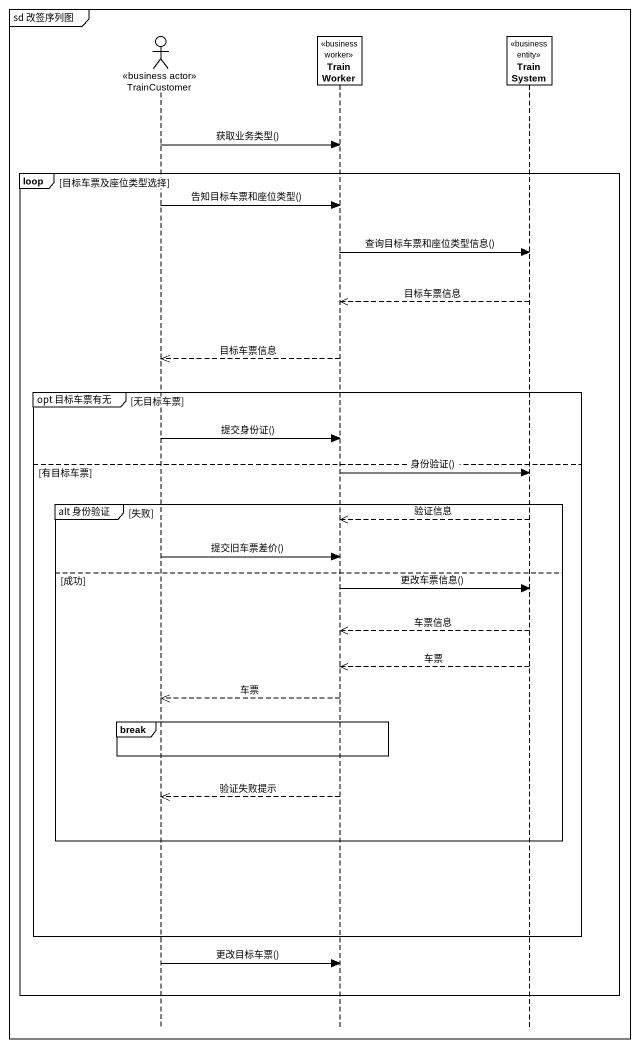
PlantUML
@startuml
mainframe sd 改签序列图
hide footbox
actor TrainCustomer <<business actor>>
participant TrainWorker <<business worker>>
participant TrainSystem <<business entity>>

TrainCustomer -> TrainWorker : 获取业务类型()
loop 目标车票及座位类型选择
  TrainCustomer -> TrainWorker : 告知目标车票和座位类型()
  TrainWorker -> TrainSystem : 查询目标车票和座位类型信息()
  TrainSystem -->> TrainWorker : 目标车票信息
  TrainWorker -->> TrainCustomer : 目标车票信息
  group opt 目标车票有无 [无目标车票]
    TrainCustomer -> TrainWorker : 提交身份证()
  else 有目标车票
    TrainWorker -> TrainSystem : 身份验证()
    group alt 身份验证 [失败]
      TrainSystem -->> TrainWorker : 验证信息
      TrainCustomer -> TrainWorker : 提交旧车票差价()
    else 成功
      TrainWorker -> TrainSystem : 更改车票信息()
      TrainSystem -->> TrainWorker : 车票信息
      TrainSystem -->> TrainWorker : 车票
      TrainWorker -->> TrainCustomer : 车票
      break
      end
      TrainWorker -->> TrainCustomer : 验证失败提示
    end
  end
  TrainCustomer -> TrainWorker : 更改目标车票()
end
@enduml
